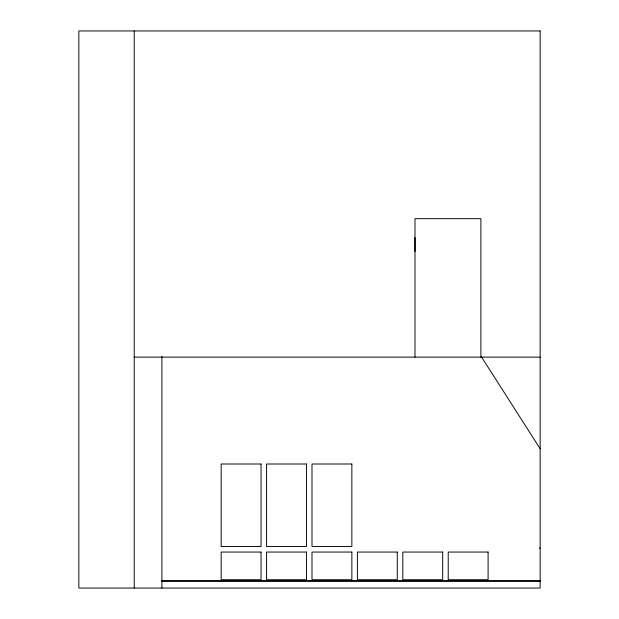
<?xml version="1.0" encoding="UTF-8"?>
<svg xmlns="http://www.w3.org/2000/svg" width="619" height="619" viewBox="0 0 619 619"><rect width="100%" height="100%" fill="white"/><g stroke="black" fill="none" stroke-linecap="round" stroke-linejoin="round"><path stroke-width="0.93" d="M414.993 251.492L414.993 237.572M134.23 357.124L540.147 357.124M539.311 548.07L540.147 548.07M161.706 580.854L540.147 580.854M161.706 581.125L540.147 581.125M481.621 357.124L540.147 448.721M480.893 357.124L480.893 218.677L414.993 218.677L414.993 357.124M161.915 356.389L161.915 588.05M134.23 30.95L134.23 588.05M540.147 30.95L78.853 30.95L78.853 588.05L540.147 588.05L540.147 30.95M261.048 464.002L221.169 464.002L221.169 546.515L261.048 546.515L261.048 464.002M306.451 464.002L266.58 464.002L266.58 546.515L306.451 546.515L306.451 464.002M351.863 464.002L311.991 464.002L311.991 546.515L351.863 546.515L351.863 464.002M261.048 552.055L221.169 552.055L221.169 579.74L261.048 579.74L261.048 552.055M306.451 552.055L266.58 552.055L266.58 579.74L306.451 579.74L306.451 552.055M351.863 552.055L311.991 552.055L311.991 579.74L351.863 579.74L351.863 552.055M397.274 552.055L357.403 552.055L357.403 579.74L397.274 579.74L397.274 552.055M442.686 552.055L402.814 552.055L402.814 579.74L442.686 579.74L442.686 552.055M488.097 552.055L448.218 552.055L448.218 579.74L488.097 579.74L488.097 552.055"/></g></svg>
